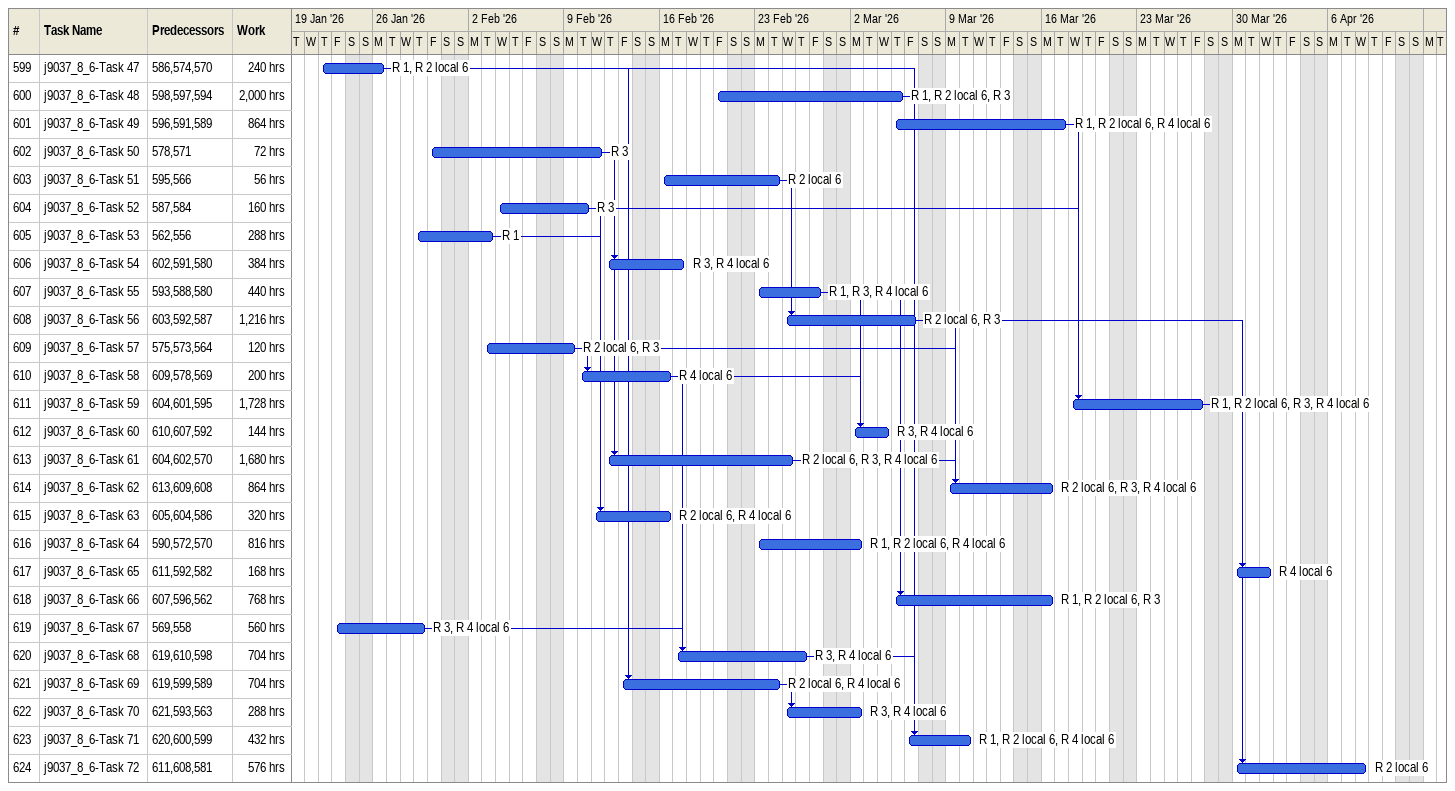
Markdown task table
| ID | Task | Start | Finish | Predecessors | Resources | Work (h) |
|---|---|---|---|---|---|---|
| 599 | j9037_8_6-Task 47 | 2026-01-22 | 2026-01-26 | 586, 574, 570 | R 1, R 2 local 6 | 240 |
| 600 | j9037_8_6-Task 48 | 2026-02-20 | 2026-03-05 | 598, 597, 594 | R 1, R 2 local 6, R 3 | 2000 |
| 601 | j9037_8_6-Task 49 | 2026-03-05 | 2026-03-17 | 596, 591, 589 | R 1, R 2 local 6, R 4 local 6 | 864 |
| 602 | j9037_8_6-Task 50 | 2026-01-30 | 2026-02-11 | 578, 571 | R 3 | 72 |
| 603 | j9037_8_6-Task 51 | 2026-02-16 | 2026-02-24 | 595, 566 | R 2 local 6 | 56 |
| 604 | j9037_8_6-Task 52 | 2026-02-04 | 2026-02-10 | 587, 584 | R 3 | 160 |
| 605 | j9037_8_6-Task 53 | 2026-01-29 | 2026-02-03 | 562, 556 | R 1 | 288 |
| 606 | j9037_8_6-Task 54 | 2026-02-12 | 2026-02-17 | 602, 591, 580 | R 3, R 4 local 6 | 384 |
| 607 | j9037_8_6-Task 55 | 2026-02-23 | 2026-02-27 | 593, 588, 580 | R 1, R 3, R 4 local 6 | 440 |
| 608 | j9037_8_6-Task 56 | 2026-02-25 | 2026-03-06 | 603, 592, 587 | R 2 local 6, R 3 | 1216 |
| 609 | j9037_8_6-Task 57 | 2026-02-03 | 2026-02-09 | 575, 573, 564 | R 2 local 6, R 3 | 120 |
| 610 | j9037_8_6-Task 58 | 2026-02-10 | 2026-02-16 | 609, 578, 569 | R 4 local 6 | 200 |
| 611 | j9037_8_6-Task 59 | 2026-03-18 | 2026-03-27 | 604, 601, 595 | R 1, R 2 local 6, R 3, R 4 local 6 | 1728 |
| 612 | j9037_8_6-Task 60 | 2026-03-02 | 2026-03-04 | 610, 607, 592 | R 3, R 4 local 6 | 144 |
| 613 | j9037_8_6-Task 61 | 2026-02-12 | 2026-02-25 | 604, 602, 570 | R 2 local 6, R 3, R 4 local 6 | 1680 |
| 614 | j9037_8_6-Task 62 | 2026-03-09 | 2026-03-16 | 613, 609, 608 | R 2 local 6, R 3, R 4 local 6 | 864 |
| 615 | j9037_8_6-Task 63 | 2026-02-11 | 2026-02-16 | 605, 604, 586 | R 2 local 6, R 4 local 6 | 320 |
| 616 | j9037_8_6-Task 64 | 2026-02-23 | 2026-03-02 | 590, 572, 570 | R 1, R 2 local 6, R 4 local 6 | 816 |
| 617 | j9037_8_6-Task 65 | 2026-03-30 | 2026-04-01 | 611, 592, 582 | R 4 local 6 | 168 |
| 618 | j9037_8_6-Task 66 | 2026-03-05 | 2026-03-16 | 607, 596, 562 | R 1, R 2 local 6, R 3 | 768 |
| 619 | j9037_8_6-Task 67 | 2026-01-23 | 2026-01-29 | 569, 558 | R 3, R 4 local 6 | 560 |
| 620 | j9037_8_6-Task 68 | 2026-02-17 | 2026-02-26 | 619, 610, 598 | R 3, R 4 local 6 | 704 |
| 621 | j9037_8_6-Task 69 | 2026-02-13 | 2026-02-24 | 619, 599, 589 | R 2 local 6, R 4 local 6 | 704 |
| 622 | j9037_8_6-Task 70 | 2026-02-25 | 2026-03-02 | 621, 593, 563 | R 3, R 4 local 6 | 288 |
| 623 | j9037_8_6-Task 71 | 2026-03-06 | 2026-03-10 | 620, 600, 599 | R 1, R 2 local 6, R 4 local 6 | 432 |
| 624 | j9037_8_6-Task 72 | 2026-03-30 | 2026-04-08 | 611, 608, 581 | R 2 local 6 | 576 |
